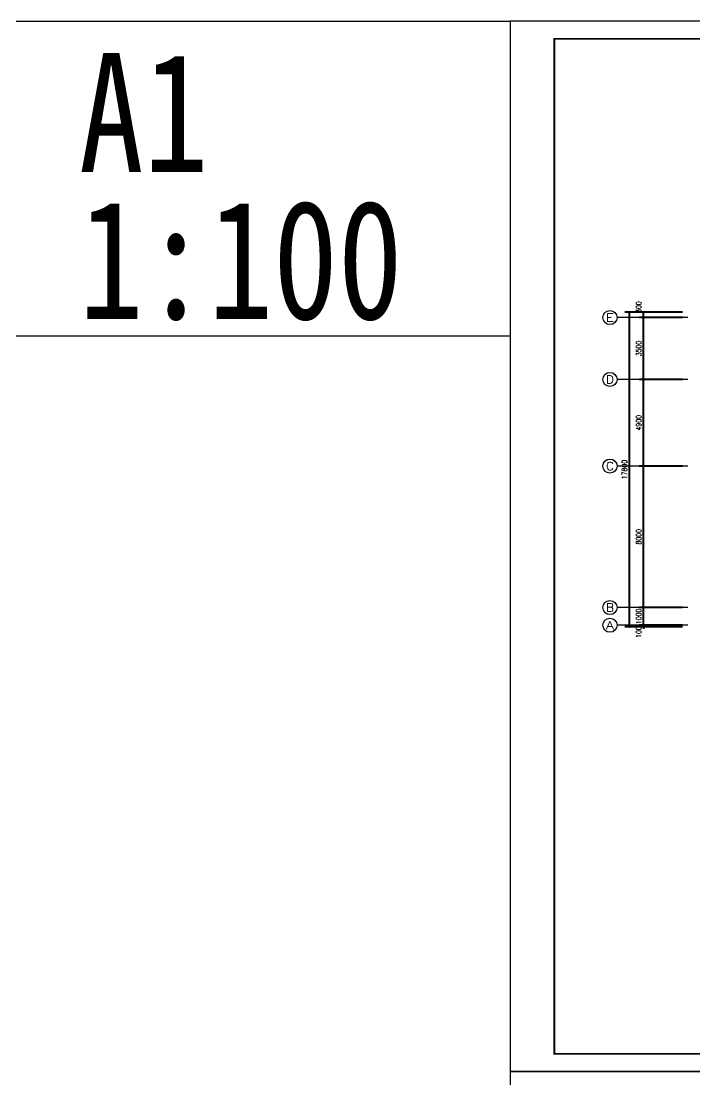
# Model space of a CAD drawing. Extents: x -24105 to 1725648, y 165513 to 982828.
# Drawn here: x 97872 to 135977, y 402638 to 462513 of the extents above; entities that cross this region are included whole.
import ezdxf
from ezdxf.enums import TextEntityAlignment as Align

# ---------------------------------------------------------------- set-up
doc = ezdxf.new("R2010")
doc.units = 0
doc.header["$LTSCALE"] = 1000
doc.header["$MEASUREMENT"] = 0
doc.layers.get('Defpoints').update_dxf_attribs({"color": 8})
for name, color, linetype in [('AXIS', 8, 'Continuous'), ('AXIS_TEXT', 8, 'Continuous'), ('C-AXIS(轴号)', 8, 'Continuous'), ('C-AXIS-T(字)', 8, 'Continuous'), ('text', 8, 'Continuous'), ('图框', 140, 'Continuous')]:
    doc.layers.add(name, color=color, linetype=linetype)
doc.layers.add('WALL', color=8, linetype='Continuous', lineweight=40)
doc.styles.add('_TCH_AXIS', font='COMPLEX', dxfattribs={"bigfont": 'GBCBIG'})
doc.styles.add('_TCH_DIM_T3', font='SIMPLEX', dxfattribs={"width": 0.705882, "bigfont": 'GBCBIG'})
doc.styles.add('COMPLEX', font='COMPLEX')
doc.styles.add('黑体', font='simhei.ttf')
doc.dimstyles.new('_TCH_ARCH&&100', dxfattribs={"dimtxt": 297.5, "dimasz": 100, "dimexe": 250, "dimexo": 300, "dimgap": 126.25, "dimtad": 1, "dimdec": 0, "dimzin": 0, "dimdsep": 46, "dimtxsty": '_TCH_DIM_T3', "dimblk": 'ARCHTICK', "dimcen": 0.09, "dimclrt": 7, "dimazin": 2, "dimtfac": 1, "dimtdec": 0, "dimtix": 1, "dimtmove": 2, "dimatfit": 3, "dimfxl": 1, "dimtolj": 1, "dimtzin": 0, "dimarcsym": 0})

# ---------------------------------------------------------------- blocks, each defined once
blk = doc.blocks.new('_ArchTick')
at = {"color": 0, "linetype": 'ByBlock', "const_width": 0.4}
blk.add_lwpolyline([(-0.5, -0.5), (0.5, 0.5)], dxfattribs=at)
blk = doc.blocks.new('*D62')
at = {"layer": 'AXIS', "color": 0, "lineweight": -2, "transparency": 16777216}
for p, q in [((1481708, 1155256), (1478458, 1155256)), ((1478708, 1137456), (1478708, 1155256)), ((1481708, 1137456), (1478458, 1137456))]:
    blk.add_line(p, q, dxfattribs=at)
at = {"layer": 'Defpoints', "color": 0, "transparency": 16777216}
for p in [(1478708, 1155256), (1482008, 1155256), (1482008, 1137456)]:
    blk.add_point(p, dxfattribs=at)
at = {"layer": 'AXIS', "color": 0, "lineweight": -2, "transparency": 16777216, "xscale": 100, "yscale": 100, "zscale": 100}
for p, rotation in [((1478708, 1155256), 90), ((1478708, 1137456), 270)]:
    blk.add_blockref('_ArchTick', p, dxfattribs=dict(at, rotation=rotation))
at = {"layer": 'AXIS', "color": 7, "transparency": 16777216, "insert": (1478433, 1146356), "char_height": 297.5, "attachment_point": 5, "rotation": 90, "style": '_TCH_DIM_T3'}
blk.add_mtext('\\A1;17800', dxfattribs=at)
blk = doc.blocks.new('*D61')
at = {"layer": 'AXIS', "color": 0, "lineweight": -2, "transparency": 16777216}
for p, q in [((1481708, 1155256), (1479258, 1155256)), ((1479508, 1154956), (1479508, 1155256)), ((1481708, 1154956), (1479258, 1154956))]:
    blk.add_line(p, q, dxfattribs=at)
at = {"layer": 'Defpoints', "color": 0, "transparency": 16777216}
for p in [(1479508, 1155256), (1482008, 1155256), (1482008, 1154956)]:
    blk.add_point(p, dxfattribs=at)
at = {"layer": 'AXIS', "color": 0, "lineweight": -2, "transparency": 16777216, "xscale": 100, "yscale": 100, "zscale": 100}
for p, rotation in [((1479508, 1155256), 90), ((1479508, 1154956), 270)]:
    blk.add_blockref('_ArchTick', p, dxfattribs=dict(at, rotation=rotation))
at = {"layer": 'AXIS', "color": 7, "transparency": 16777216, "insert": (1479233, 1155545), "char_height": 297.5, "attachment_point": 5, "rotation": 90, "style": '_TCH_DIM_T3'}
blk.add_mtext('\\A1;300', dxfattribs=at)
blk = doc.blocks.new('*D60')
at = {"layer": 'AXIS', "color": 0, "lineweight": -2, "transparency": 16777216}
for p, q in [((1481708, 1154956), (1479258, 1154956)), ((1479508, 1151456), (1479508, 1154956)), ((1481708, 1151456), (1479258, 1151456))]:
    blk.add_line(p, q, dxfattribs=at)
at = {"layer": 'Defpoints', "color": 0, "transparency": 16777216}
for p in [(1479508, 1154956), (1482008, 1154956), (1482008, 1151456)]:
    blk.add_point(p, dxfattribs=at)
at = {"layer": 'AXIS', "color": 0, "lineweight": -2, "transparency": 16777216, "xscale": 100, "yscale": 100, "zscale": 100}
for p, rotation in [((1479508, 1154956), 90), ((1479508, 1151456), 270)]:
    blk.add_blockref('_ArchTick', p, dxfattribs=dict(at, rotation=rotation))
at = {"layer": 'AXIS', "color": 7, "transparency": 16777216, "insert": (1479233, 1153206), "char_height": 297.5, "attachment_point": 5, "rotation": 90, "style": '_TCH_DIM_T3'}
blk.add_mtext('\\A1;3500', dxfattribs=at)
blk = doc.blocks.new('*D59')
at = {"layer": 'AXIS', "color": 0, "lineweight": -2, "transparency": 16777216}
for p, q in [((1481708, 1151456), (1479258, 1151456)), ((1479508, 1146556), (1479508, 1151456)), ((1481708, 1146556), (1479258, 1146556))]:
    blk.add_line(p, q, dxfattribs=at)
at = {"layer": 'Defpoints', "color": 0, "transparency": 16777216}
for p in [(1479508, 1151456), (1482008, 1151456), (1482008, 1146556)]:
    blk.add_point(p, dxfattribs=at)
at = {"layer": 'AXIS', "color": 0, "lineweight": -2, "transparency": 16777216, "xscale": 100, "yscale": 100, "zscale": 100}
for p, rotation in [((1479508, 1151456), 90), ((1479508, 1146556), 270)]:
    blk.add_blockref('_ArchTick', p, dxfattribs=dict(at, rotation=rotation))
at = {"layer": 'AXIS', "color": 7, "transparency": 16777216, "insert": (1479233, 1149006), "char_height": 297.5, "attachment_point": 5, "rotation": 90, "style": '_TCH_DIM_T3'}
blk.add_mtext('\\A1;4900', dxfattribs=at)
blk = doc.blocks.new('*D58')
at = {"layer": 'AXIS', "color": 0, "lineweight": -2, "transparency": 16777216}
for p, q in [((1481708, 1146556), (1479258, 1146556)), ((1479508, 1138556), (1479508, 1146556)), ((1481708, 1138556), (1479258, 1138556))]:
    blk.add_line(p, q, dxfattribs=at)
at = {"layer": 'Defpoints', "color": 0, "transparency": 16777216}
for p in [(1479508, 1146556), (1482008, 1146556), (1482008, 1138556)]:
    blk.add_point(p, dxfattribs=at)
at = {"layer": 'AXIS', "color": 0, "lineweight": -2, "transparency": 16777216, "xscale": 100, "yscale": 100, "zscale": 100}
for p, rotation in [((1479508, 1146556), 90), ((1479508, 1138556), 270)]:
    blk.add_blockref('_ArchTick', p, dxfattribs=dict(at, rotation=rotation))
at = {"layer": 'AXIS', "color": 7, "transparency": 16777216, "insert": (1479233, 1142556), "char_height": 297.5, "attachment_point": 5, "rotation": 90, "style": '_TCH_DIM_T3'}
blk.add_mtext('\\A1;8000', dxfattribs=at)
blk = doc.blocks.new('*D57')
at = {"layer": 'AXIS', "color": 0, "lineweight": -2, "transparency": 16777216}
for p, q in [((1481708, 1138556), (1479258, 1138556)), ((1479508, 1137556), (1479508, 1138556)), ((1481708, 1137556), (1479258, 1137556))]:
    blk.add_line(p, q, dxfattribs=at)
at = {"layer": 'Defpoints', "color": 0, "transparency": 16777216}
for p in [(1479508, 1138556), (1482008, 1138556), (1482008, 1137556)]:
    blk.add_point(p, dxfattribs=at)
at = {"layer": 'AXIS', "color": 0, "lineweight": -2, "transparency": 16777216, "xscale": 100, "yscale": 100, "zscale": 100}
for p, rotation in [((1479508, 1138556), 90), ((1479508, 1137556), 270)]:
    blk.add_blockref('_ArchTick', p, dxfattribs=dict(at, rotation=rotation))
at = {"layer": 'AXIS', "color": 7, "transparency": 16777216, "insert": (1479233, 1138056), "char_height": 297.5, "attachment_point": 5, "rotation": 90, "style": '_TCH_DIM_T3'}
blk.add_mtext('\\A1;1000', dxfattribs=at)
blk = doc.blocks.new('*D56')
at = {"layer": 'AXIS', "color": 0, "lineweight": -2, "transparency": 16777216}
for p, q in [((1479508, 1137556), (1479508, 1137656)), ((1481708, 1137556), (1479258, 1137556)), ((1481708, 1137456), (1479258, 1137456)), ((1479508, 1137456), (1479508, 1137556)), ((1479508, 1137456), (1479508, 1137356))]:
    blk.add_line(p, q, dxfattribs=at)
at = {"layer": 'Defpoints', "color": 0, "transparency": 16777216}
for p in [(1479508, 1137556), (1482008, 1137556), (1482008, 1137456)]:
    blk.add_point(p, dxfattribs=at)
at = {"layer": 'AXIS', "color": 0, "lineweight": -2, "transparency": 16777216, "xscale": 100, "yscale": 100, "zscale": 100}
for p, rotation in [((1479508, 1137556), 270), ((1479508, 1137456), 90)]:
    blk.add_blockref('_ArchTick', p, dxfattribs=dict(at, rotation=rotation))
at = {"layer": 'AXIS', "color": 7, "transparency": 16777216, "insert": (1479233, 1137167), "char_height": 297.5, "attachment_point": 5, "rotation": 90, "style": '_TCH_DIM_T3'}
blk.add_mtext('\\A1;100', dxfattribs=at)
blk = doc.blocks.new('_AXISO')
blk.add_circle((0, 0), 0.5)
at = {"layer": 'AXIS_TEXT', "style": 'COMPLEX', "width": 1.041667}
blk.add_attdef('A', text='', height=0.56, dxfattribs=at).set_placement((-0.25, -0.28), (0.25, -0.28), align=Align.FIT)
blk = doc.blocks.new('ASDASFDAHHH')
at = {"layer": 'C-AXIS(轴号)', "color": 8}
for p, q in [((1482007.9, 1154956.1), (1478007.9, 1154956.1)), ((1482007.9, 1151456.1), (1478007.9, 1151456.1)), ((1482007.9, 1146556.1), (1478007.9, 1146556.1)), ((1482007.9, 1138556.1), (1478007.9, 1138556.1)), ((1482007.9, 1137556.1), (1478007.9, 1137556.1))]:
    blk.add_line(p, q, dxfattribs=at)
ref = blk.add_blockref('_AXISO', (1477607.9, 1154956.1), dxfattribs=dict(at, xscale=800, yscale=800, zscale=800))
ref.add_attrib('A', 'E', dxfattribs={"layer": 'C-AXIS-T(字)', "height": 452.5, "style": '_TCH_AXIS', "width": 1.3125}).set_placement((1477381.7, 1154729.9), (1477834.2, 1154729.9), align=Align.FIT)
ref = blk.add_blockref('_AXISO', (1477607.9, 1151456.1), dxfattribs=dict(at, xscale=800, yscale=800, zscale=800))
ref.add_attrib('A', 'D', dxfattribs={"layer": 'C-AXIS-T(字)', "height": 452.5, "style": '_TCH_AXIS', "width": 1.235294}).set_placement((1477381.7, 1151229.9), (1477834.2, 1151229.9), align=Align.FIT)
ref = blk.add_blockref('_AXISO', (1477607.9, 1146556.1), dxfattribs=dict(at, xscale=800, yscale=800, zscale=800))
ref.add_attrib('A', 'C', dxfattribs={"layer": 'C-AXIS-T(字)', "height": 452.5, "style": '_TCH_AXIS', "width": 1.4}).set_placement((1477381.7, 1146329.9), (1477834.2, 1146329.9), align=Align.FIT)
ref = blk.add_blockref('_AXISO', (1477607.9, 1138556.1), dxfattribs=dict(at, xscale=800, yscale=800, zscale=800))
ref.add_attrib('A', 'B', dxfattribs={"layer": 'C-AXIS-T(字)', "height": 452.5, "style": '_TCH_AXIS', "width": 1.235294}).set_placement((1477381.7, 1138329.9), (1477834.2, 1138329.9), align=Align.FIT)
ref = blk.add_blockref('_AXISO', (1477607.9, 1137556.1), dxfattribs=dict(at, xscale=800, yscale=800, zscale=800))
ref.add_attrib('A', 'A', dxfattribs={"layer": 'C-AXIS-T(字)', "height": 452.5, "style": '_TCH_AXIS', "width": 1.166667}).set_placement((1477381.7, 1137329.9), (1477834.2, 1137329.9), align=Align.FIT)
at = {"layer": 'AXIS', "color": 8}
for base, p1, p2, picture, middle in [((1479507.9, 1155256.1), (1482007.9, 1154956.1), (1482007.9, 1155256.1), '*D61', (1479232.9, 1155545.1)), ((1479507.9, 1137556.1), (1482007.9, 1137456.1), (1482007.9, 1137556.1), '*D56', (1479232.9, 1137167.1))]:
    dim = blk.add_linear_dim(base=base, p1=p1, p2=p2, angle=90, dimstyle='_TCH_ARCH&&100', dxfattribs=at)
    dim.commit()
    dim.dimension.update_dxf_attribs({"geometry": picture, "text_midpoint": middle, "dimtype": 129})
for p1, p2, distance, picture, middle in [((1482007.9, 1137456.1), (1482007.9, 1155256.1), 3300, '*D62', (1478432.9, 1146356.1)), ((1482007.9, 1151456.1), (1482007.9, 1154956.1), 2500, '*D60', (1479232.9, 1153206.1)), ((1482007.9, 1146556.1), (1482007.9, 1151456.1), 2500, '*D59', (1479232.9, 1149006.1)), ((1482007.9, 1138556.1), (1482007.9, 1146556.1), 2500, '*D58', (1479232.9, 1142556.1)), ((1482007.9, 1137556.1), (1482007.9, 1138556.1), 2500, '*D57', (1479232.9, 1138056.1))]:
    dim = blk.add_aligned_dim(p1=p1, p2=p2, distance=distance, dimstyle='_TCH_ARCH&&100', dxfattribs=at)
    dim.commit()
    dim.dimension.update_dxf_attribs({"geometry": picture, "text_midpoint": middle})

msp = doc.modelspace()

# ---------------------------------------------------------------- linework, layer by layer
at = {"layer": 'text', "color": 2}
msp.add_lwpolyline([(125533, 444704), (95535, 444704), (95535, 462513), (125533, 462513)], close=True, dxfattribs=at)
at = {"layer": '图框'}
for points in [[(125533, 403113), (209633, 403113), (209633, 462513), (125533, 462513)], [(125533, 343713), (209633, 343713), (209633, 403113), (125533, 403113)]]:
    msp.add_lwpolyline(points, close=True, dxfattribs=at)
at = {"layer": '图框', "const_width": 100}
msp.add_lwpolyline([(128033, 404113), (208633, 404113), (208633, 461513), (128033, 461513)], close=True, dxfattribs=at)

# ---------------------------------------------------------------- block references
at = {"layer": 'WALL'}
msp.add_blockref('ASDASFDAHHH', (-1346431, -709206), dxfattribs=at)

# ---------------------------------------------------------------- texts
at = {"layer": 'text', "color": 2, "style": '黑体', "width": 0.8}
for s, p in [('A1', (101138, 453987)), ('1:100', (101138, 445661))]:
    msp.add_text(s, height=6729.5, dxfattribs=at).set_placement(p)

doc.saveas('drawing.dxf')
